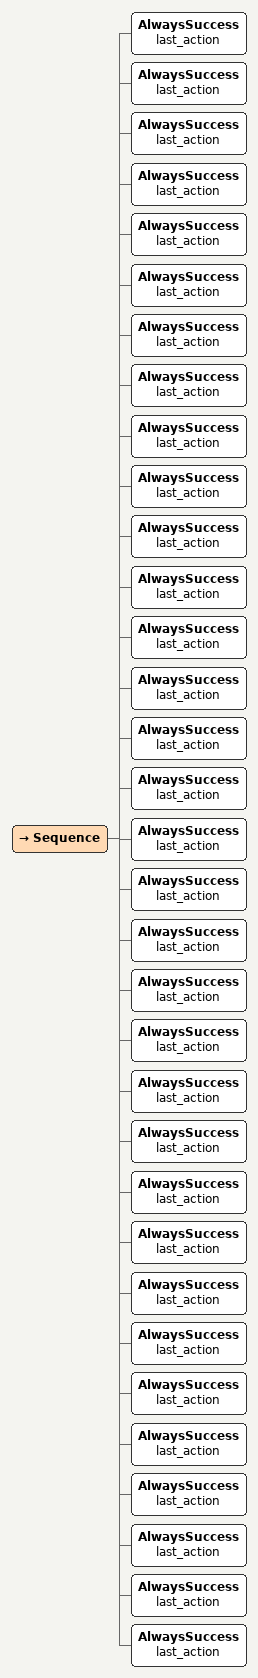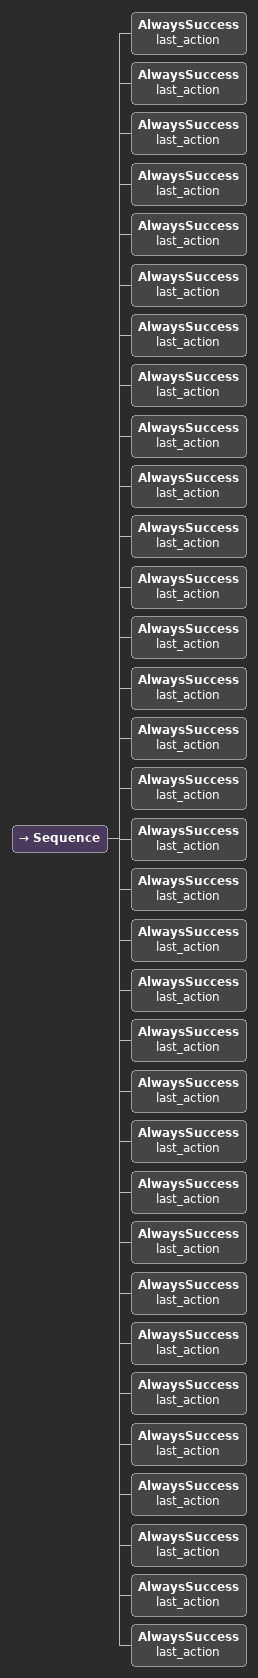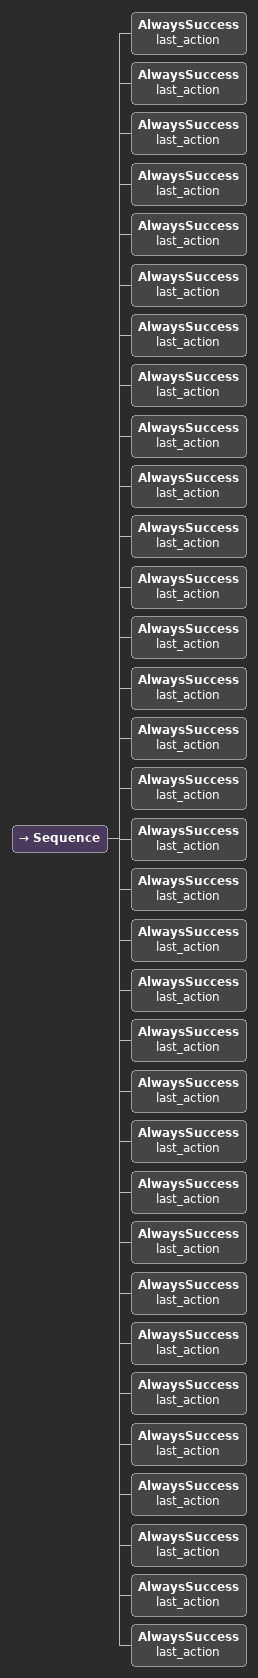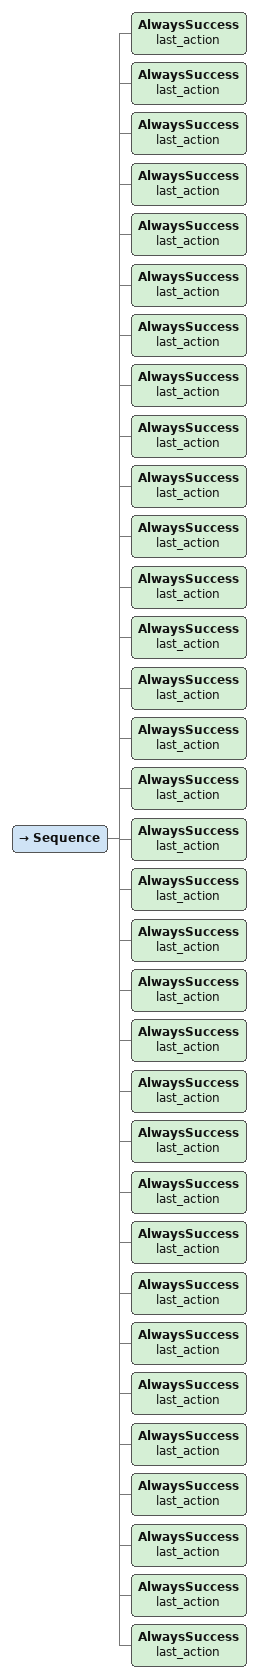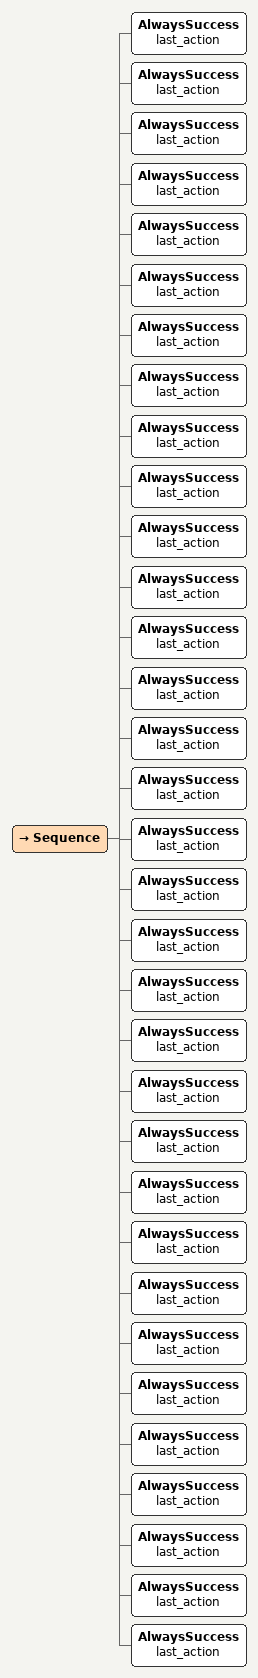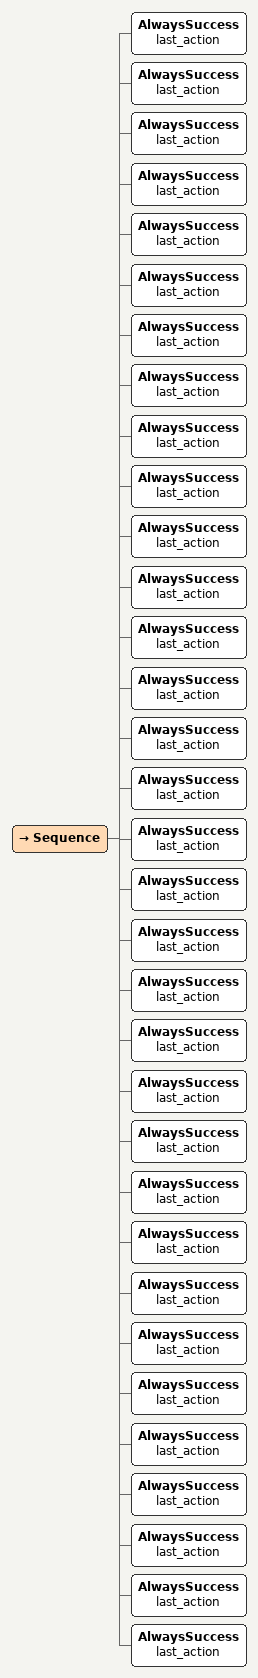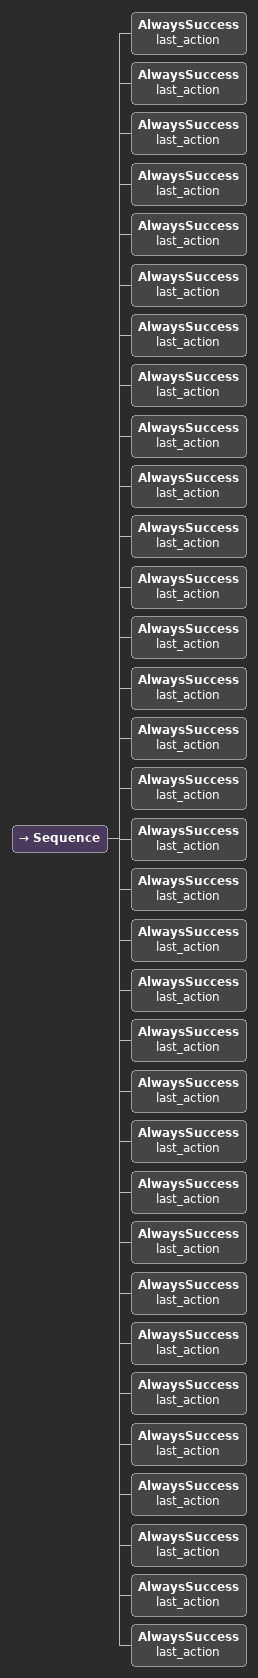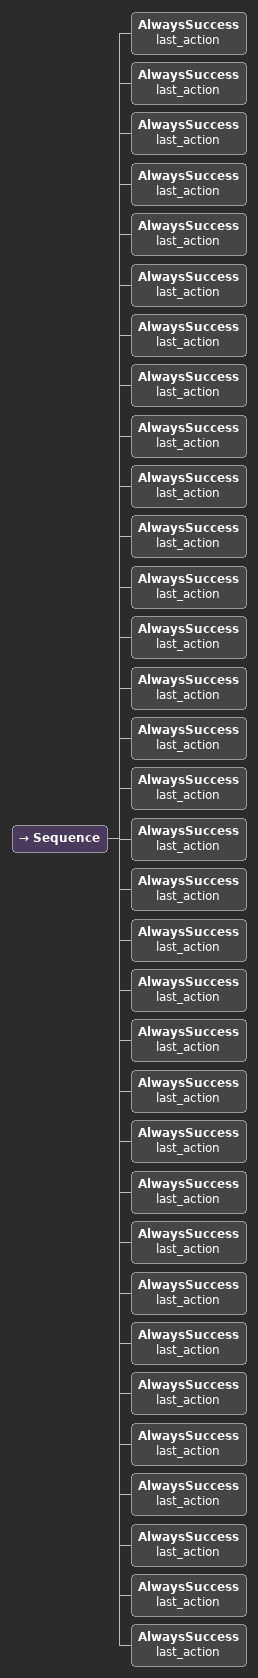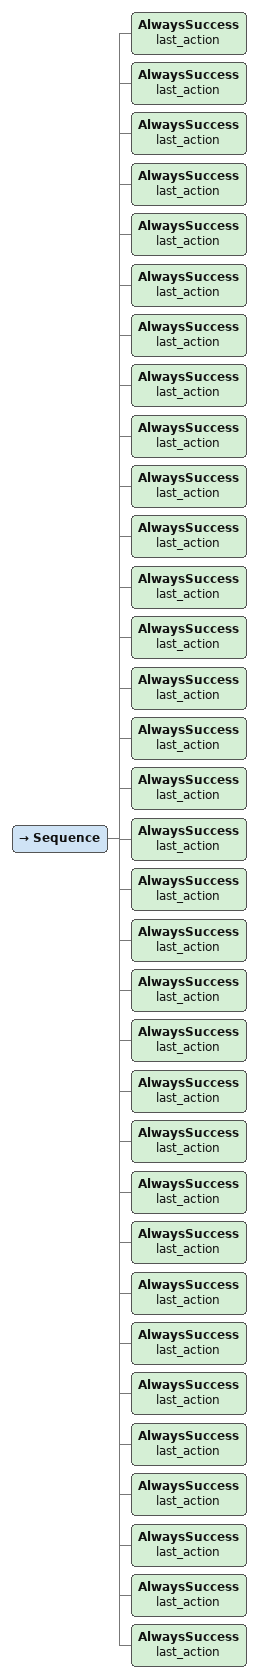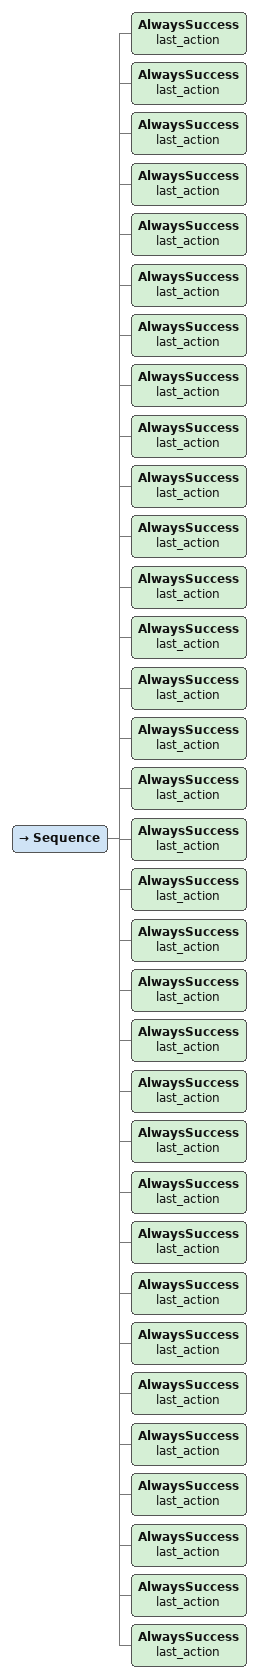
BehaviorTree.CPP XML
<Sequence>
    <AlwaysSuccess name="last_action"/>
    <AlwaysSuccess name="last_action"/>
    <AlwaysSuccess name="last_action"/>
    <AlwaysSuccess name="last_action"/>
    <AlwaysSuccess name="last_action"/>
    <AlwaysSuccess name="last_action"/>
    <AlwaysSuccess name="last_action"/>
    <AlwaysSuccess name="last_action"/>
    <AlwaysSuccess name="last_action"/>
    <AlwaysSuccess name="last_action"/>
    <AlwaysSuccess name="last_action"/>
    <AlwaysSuccess name="last_action"/>
    <AlwaysSuccess name="last_action"/>
    <AlwaysSuccess name="last_action"/>
    <AlwaysSuccess name="last_action"/>
    <AlwaysSuccess name="last_action"/>
    <AlwaysSuccess name="last_action"/>
    <AlwaysSuccess name="last_action"/>
    <AlwaysSuccess name="last_action"/>
    <AlwaysSuccess name="last_action"/>
    <AlwaysSuccess name="last_action"/>
    <AlwaysSuccess name="last_action"/>
    <AlwaysSuccess name="last_action"/>
    <AlwaysSuccess name="last_action"/>
    <AlwaysSuccess name="last_action"/>
    <AlwaysSuccess name="last_action"/>
    <AlwaysSuccess name="last_action"/>
    <AlwaysSuccess name="last_action"/>
    <AlwaysSuccess name="last_action"/>
    <AlwaysSuccess name="last_action"/>
    <AlwaysSuccess name="last_action"/>
    <AlwaysSuccess name="last_action"/>
    <AlwaysSuccess name="last_action"/>

</Sequence>

<Sequence>
    <AlwaysSuccess name="last_action"/>
    <AlwaysSuccess name="last_action"/>
    <AlwaysSuccess name="last_action"/>
    <AlwaysSuccess name="last_action"/>
    <AlwaysSuccess name="last_action"/>
    <AlwaysSuccess name="last_action"/>
    <AlwaysSuccess name="last_action"/>
    <AlwaysSuccess name="last_action"/>
    <AlwaysSuccess name="last_action"/>
    <AlwaysSuccess name="last_action"/>
    <AlwaysSuccess name="last_action"/>
    <AlwaysSuccess name="last_action"/>
    <AlwaysSuccess name="last_action"/>
    <AlwaysSuccess name="last_action"/>
    <AlwaysSuccess name="last_action"/>
    <AlwaysSuccess name="last_action"/>
    <AlwaysSuccess name="last_action"/>
    <AlwaysSuccess name="last_action"/>
    <AlwaysSuccess name="last_action"/>
    <AlwaysSuccess name="last_action"/>
    <AlwaysSuccess name="last_action"/>
    <AlwaysSuccess name="last_action"/>
    <AlwaysSuccess name="last_action"/>
    <AlwaysSuccess name="last_action"/>
    <AlwaysSuccess name="last_action"/>
    <AlwaysSuccess name="last_action"/>
    <AlwaysSuccess name="last_action"/>
    <AlwaysSuccess name="last_action"/>
    <AlwaysSuccess name="last_action"/>
    <AlwaysSuccess name="last_action"/>
    <AlwaysSuccess name="last_action"/>
    <AlwaysSuccess name="last_action"/>
    <AlwaysSuccess name="last_action"/>

</Sequence>

<Sequence>
    <AlwaysSuccess name="last_action"/>
    <AlwaysSuccess name="last_action"/>
    <AlwaysSuccess name="last_action"/>
    <AlwaysSuccess name="last_action"/>
    <AlwaysSuccess name="last_action"/>
    <AlwaysSuccess name="last_action"/>
    <AlwaysSuccess name="last_action"/>
    <AlwaysSuccess name="last_action"/>
    <AlwaysSuccess name="last_action"/>
    <AlwaysSuccess name="last_action"/>
    <AlwaysSuccess name="last_action"/>
    <AlwaysSuccess name="last_action"/>
    <AlwaysSuccess name="last_action"/>
    <AlwaysSuccess name="last_action"/>
    <AlwaysSuccess name="last_action"/>
    <AlwaysSuccess name="last_action"/>
    <AlwaysSuccess name="last_action"/>
    <AlwaysSuccess name="last_action"/>
    <AlwaysSuccess name="last_action"/>
    <AlwaysSuccess name="last_action"/>
    <AlwaysSuccess name="last_action"/>
    <AlwaysSuccess name="last_action"/>
    <AlwaysSuccess name="last_action"/>
    <AlwaysSuccess name="last_action"/>
    <AlwaysSuccess name="last_action"/>
    <AlwaysSuccess name="last_action"/>
    <AlwaysSuccess name="last_action"/>
    <AlwaysSuccess name="last_action"/>
    <AlwaysSuccess name="last_action"/>
    <AlwaysSuccess name="last_action"/>
    <AlwaysSuccess name="last_action"/>
    <AlwaysSuccess name="last_action"/>
    <AlwaysSuccess name="last_action"/>

</Sequence>

<Sequence>
    <AlwaysSuccess name="last_action"/>
    <AlwaysSuccess name="last_action"/>
    <AlwaysSuccess name="last_action"/>
    <AlwaysSuccess name="last_action"/>
    <AlwaysSuccess name="last_action"/>
    <AlwaysSuccess name="last_action"/>
    <AlwaysSuccess name="last_action"/>
    <AlwaysSuccess name="last_action"/>
    <AlwaysSuccess name="last_action"/>
    <AlwaysSuccess name="last_action"/>
    <AlwaysSuccess name="last_action"/>
    <AlwaysSuccess name="last_action"/>
    <AlwaysSuccess name="last_action"/>
    <AlwaysSuccess name="last_action"/>
    <AlwaysSuccess name="last_action"/>
    <AlwaysSuccess name="last_action"/>
    <AlwaysSuccess name="last_action"/>
    <AlwaysSuccess name="last_action"/>
    <AlwaysSuccess name="last_action"/>
    <AlwaysSuccess name="last_action"/>
    <AlwaysSuccess name="last_action"/>
    <AlwaysSuccess name="last_action"/>
    <AlwaysSuccess name="last_action"/>
    <AlwaysSuccess name="last_action"/>
    <AlwaysSuccess name="last_action"/>
    <AlwaysSuccess name="last_action"/>
    <AlwaysSuccess name="last_action"/>
    <AlwaysSuccess name="last_action"/>
    <AlwaysSuccess name="last_action"/>
    <AlwaysSuccess name="last_action"/>
    <AlwaysSuccess name="last_action"/>
    <AlwaysSuccess name="last_action"/>
    <AlwaysSuccess name="last_action"/>

</Sequence>

<Sequence>
    <AlwaysSuccess name="last_action"/>
    <AlwaysSuccess name="last_action"/>
    <AlwaysSuccess name="last_action"/>
    <AlwaysSuccess name="last_action"/>
    <AlwaysSuccess name="last_action"/>
    <AlwaysSuccess name="last_action"/>
    <AlwaysSuccess name="last_action"/>
    <AlwaysSuccess name="last_action"/>
    <AlwaysSuccess name="last_action"/>
    <AlwaysSuccess name="last_action"/>
    <AlwaysSuccess name="last_action"/>
    <AlwaysSuccess name="last_action"/>
    <AlwaysSuccess name="last_action"/>
    <AlwaysSuccess name="last_action"/>
    <AlwaysSuccess name="last_action"/>
    <AlwaysSuccess name="last_action"/>
    <AlwaysSuccess name="last_action"/>
    <AlwaysSuccess name="last_action"/>
    <AlwaysSuccess name="last_action"/>
    <AlwaysSuccess name="last_action"/>
    <AlwaysSuccess name="last_action"/>
    <AlwaysSuccess name="last_action"/>
    <AlwaysSuccess name="last_action"/>
    <AlwaysSuccess name="last_action"/>
    <AlwaysSuccess name="last_action"/>
    <AlwaysSuccess name="last_action"/>
    <AlwaysSuccess name="last_action"/>
    <AlwaysSuccess name="last_action"/>
    <AlwaysSuccess name="last_action"/>
    <AlwaysSuccess name="last_action"/>
    <AlwaysSuccess name="last_action"/>
    <AlwaysSuccess name="last_action"/>
    <AlwaysSuccess name="last_action"/>

</Sequence>

<Sequence>
    <AlwaysSuccess name="last_action"/>
    <AlwaysSuccess name="last_action"/>
    <AlwaysSuccess name="last_action"/>
    <AlwaysSuccess name="last_action"/>
    <AlwaysSuccess name="last_action"/>
    <AlwaysSuccess name="last_action"/>
    <AlwaysSuccess name="last_action"/>
    <AlwaysSuccess name="last_action"/>
    <AlwaysSuccess name="last_action"/>
    <AlwaysSuccess name="last_action"/>
    <AlwaysSuccess name="last_action"/>
    <AlwaysSuccess name="last_action"/>
    <AlwaysSuccess name="last_action"/>
    <AlwaysSuccess name="last_action"/>
    <AlwaysSuccess name="last_action"/>
    <AlwaysSuccess name="last_action"/>
    <AlwaysSuccess name="last_action"/>
    <AlwaysSuccess name="last_action"/>
    <AlwaysSuccess name="last_action"/>
    <AlwaysSuccess name="last_action"/>
    <AlwaysSuccess name="last_action"/>
    <AlwaysSuccess name="last_action"/>
    <AlwaysSuccess name="last_action"/>
    <AlwaysSuccess name="last_action"/>
    <AlwaysSuccess name="last_action"/>
    <AlwaysSuccess name="last_action"/>
    <AlwaysSuccess name="last_action"/>
    <AlwaysSuccess name="last_action"/>
    <AlwaysSuccess name="last_action"/>
    <AlwaysSuccess name="last_action"/>
    <AlwaysSuccess name="last_action"/>
    <AlwaysSuccess name="last_action"/>
    <AlwaysSuccess name="last_action"/>

</Sequence>

<Sequence>
    <AlwaysSuccess name="last_action"/>
    <AlwaysSuccess name="last_action"/>
    <AlwaysSuccess name="last_action"/>
    <AlwaysSuccess name="last_action"/>
    <AlwaysSuccess name="last_action"/>
    <AlwaysSuccess name="last_action"/>
    <AlwaysSuccess name="last_action"/>
    <AlwaysSuccess name="last_action"/>
    <AlwaysSuccess name="last_action"/>
    <AlwaysSuccess name="last_action"/>
    <AlwaysSuccess name="last_action"/>
    <AlwaysSuccess name="last_action"/>
    <AlwaysSuccess name="last_action"/>
    <AlwaysSuccess name="last_action"/>
    <AlwaysSuccess name="last_action"/>
    <AlwaysSuccess name="last_action"/>
    <AlwaysSuccess name="last_action"/>
    <AlwaysSuccess name="last_action"/>
    <AlwaysSuccess name="last_action"/>
    <AlwaysSuccess name="last_action"/>
    <AlwaysSuccess name="last_action"/>
    <AlwaysSuccess name="last_action"/>
    <AlwaysSuccess name="last_action"/>
    <AlwaysSuccess name="last_action"/>
    <AlwaysSuccess name="last_action"/>
    <AlwaysSuccess name="last_action"/>
    <AlwaysSuccess name="last_action"/>
    <AlwaysSuccess name="last_action"/>
    <AlwaysSuccess name="last_action"/>
    <AlwaysSuccess name="last_action"/>
    <AlwaysSuccess name="last_action"/>
    <AlwaysSuccess name="last_action"/>
    <AlwaysSuccess name="last_action"/>

</Sequence>

<Sequence>
    <AlwaysSuccess name="last_action"/>
    <AlwaysSuccess name="last_action"/>
    <AlwaysSuccess name="last_action"/>
    <AlwaysSuccess name="last_action"/>
    <AlwaysSuccess name="last_action"/>
    <AlwaysSuccess name="last_action"/>
    <AlwaysSuccess name="last_action"/>
    <AlwaysSuccess name="last_action"/>
    <AlwaysSuccess name="last_action"/>
    <AlwaysSuccess name="last_action"/>
    <AlwaysSuccess name="last_action"/>
    <AlwaysSuccess name="last_action"/>
    <AlwaysSuccess name="last_action"/>
    <AlwaysSuccess name="last_action"/>
    <AlwaysSuccess name="last_action"/>
    <AlwaysSuccess name="last_action"/>
    <AlwaysSuccess name="last_action"/>
    <AlwaysSuccess name="last_action"/>
    <AlwaysSuccess name="last_action"/>
    <AlwaysSuccess name="last_action"/>
    <AlwaysSuccess name="last_action"/>
    <AlwaysSuccess name="last_action"/>
    <AlwaysSuccess name="last_action"/>
    <AlwaysSuccess name="last_action"/>
    <AlwaysSuccess name="last_action"/>
    <AlwaysSuccess name="last_action"/>
    <AlwaysSuccess name="last_action"/>
    <AlwaysSuccess name="last_action"/>
    <AlwaysSuccess name="last_action"/>
    <AlwaysSuccess name="last_action"/>
    <AlwaysSuccess name="last_action"/>
    <AlwaysSuccess name="last_action"/>
    <AlwaysSuccess name="last_action"/>

</Sequence>

<Sequence>
    <AlwaysSuccess name="last_action"/>
    <AlwaysSuccess name="last_action"/>
    <AlwaysSuccess name="last_action"/>
    <AlwaysSuccess name="last_action"/>
    <AlwaysSuccess name="last_action"/>
    <AlwaysSuccess name="last_action"/>
    <AlwaysSuccess name="last_action"/>
    <AlwaysSuccess name="last_action"/>
    <AlwaysSuccess name="last_action"/>
    <AlwaysSuccess name="last_action"/>
    <AlwaysSuccess name="last_action"/>
    <AlwaysSuccess name="last_action"/>
    <AlwaysSuccess name="last_action"/>
    <AlwaysSuccess name="last_action"/>
    <AlwaysSuccess name="last_action"/>
    <AlwaysSuccess name="last_action"/>
    <AlwaysSuccess name="last_action"/>
    <AlwaysSuccess name="last_action"/>
    <AlwaysSuccess name="last_action"/>
    <AlwaysSuccess name="last_action"/>
    <AlwaysSuccess name="last_action"/>
    <AlwaysSuccess name="last_action"/>
    <AlwaysSuccess name="last_action"/>
    <AlwaysSuccess name="last_action"/>
    <AlwaysSuccess name="last_action"/>
    <AlwaysSuccess name="last_action"/>
    <AlwaysSuccess name="last_action"/>
    <AlwaysSuccess name="last_action"/>
    <AlwaysSuccess name="last_action"/>
    <AlwaysSuccess name="last_action"/>
    <AlwaysSuccess name="last_action"/>
    <AlwaysSuccess name="last_action"/>
    <AlwaysSuccess name="last_action"/>

</Sequence>

<Sequence>
    <AlwaysSuccess name="last_action"/>
    <AlwaysSuccess name="last_action"/>
    <AlwaysSuccess name="last_action"/>
    <AlwaysSuccess name="last_action"/>
    <AlwaysSuccess name="last_action"/>
    <AlwaysSuccess name="last_action"/>
    <AlwaysSuccess name="last_action"/>
    <AlwaysSuccess name="last_action"/>
    <AlwaysSuccess name="last_action"/>
    <AlwaysSuccess name="last_action"/>
    <AlwaysSuccess name="last_action"/>
    <AlwaysSuccess name="last_action"/>
    <AlwaysSuccess name="last_action"/>
    <AlwaysSuccess name="last_action"/>
    <AlwaysSuccess name="last_action"/>
    <AlwaysSuccess name="last_action"/>
    <AlwaysSuccess name="last_action"/>
    <AlwaysSuccess name="last_action"/>
    <AlwaysSuccess name="last_action"/>
    <AlwaysSuccess name="last_action"/>
    <AlwaysSuccess name="last_action"/>
    <AlwaysSuccess name="last_action"/>
    <AlwaysSuccess name="last_action"/>
    <AlwaysSuccess name="last_action"/>
    <AlwaysSuccess name="last_action"/>
    <AlwaysSuccess name="last_action"/>
    <AlwaysSuccess name="last_action"/>
    <AlwaysSuccess name="last_action"/>
    <AlwaysSuccess name="last_action"/>
    <AlwaysSuccess name="last_action"/>
    <AlwaysSuccess name="last_action"/>
    <AlwaysSuccess name="last_action"/>
    <AlwaysSuccess name="last_action"/>

</Sequence>
